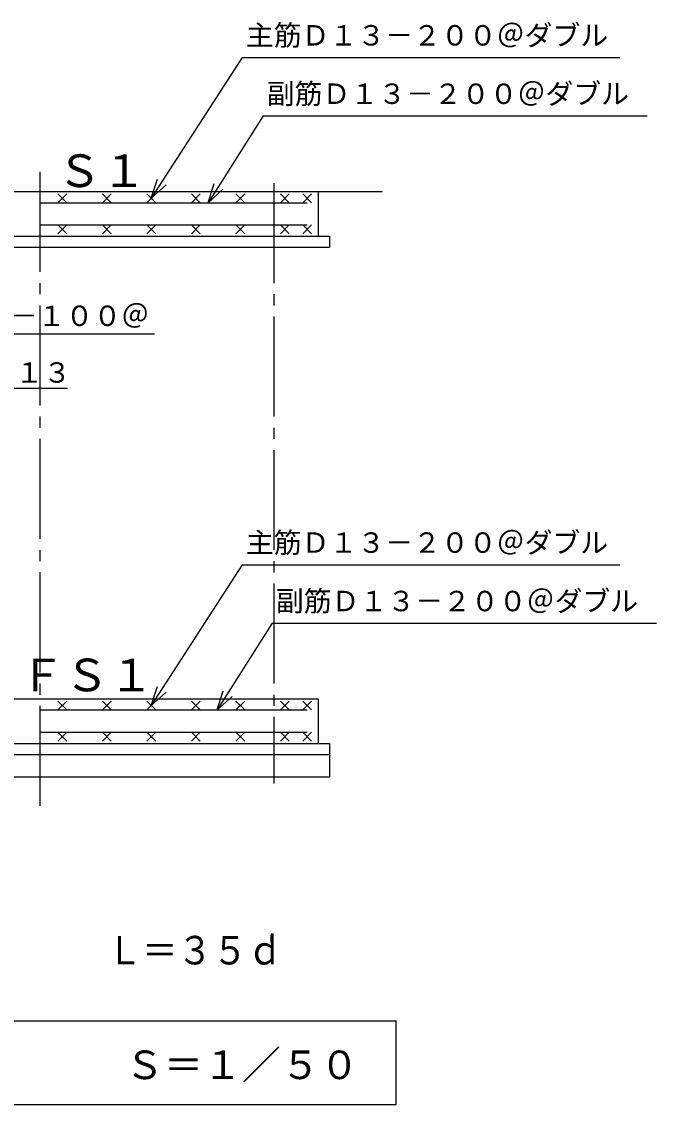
# Model space of a CAD drawing. Units: millimetres, scale not verified. Extents: x -14850 to 14850, y -10500 to 10500.
# Drawn here: x 664 to 3515, y -1948 to 2918 of the extents above; entities that cross this region are included whole.
import ezdxf
from ezdxf.enums import TextEntityAlignment as Align

# ---------------------------------------------------------------- set-up
doc = ezdxf.new("R2010")
doc.units = ezdxf.units.MM
doc.header["$LTSCALE"] = 50
doc.linetypes.add('CHAIN2', pattern=[12, 9, -1, 1, -1])
for name, color, linetype, lineweight in [('0-1_機器', 3, 'Continuous', 25), ('0-2_製作', 5, 'Continuous', 25), ('0-3_文字', 5, 'Continuous', 25)]:
    doc.layers.add(name, color=color, linetype=linetype, lineweight=lineweight)
doc.styles.add('ＭＳ ゴシック', font='')
doc.styles.get('ＭＳ ゴシック').set_extended_font_data('MS Gothic')

msp = doc.modelspace()

# ---------------------------------------------------------------- linework, layer by layer
at = {"layer": '0-1_機器', "color": 2}
for p, q in [((1654.99, 2757.59), (1246.36, 2124.87)), ((1654.99, 2757.59), (3351.32, 2757.59)), ((1748.68, 2494.97), (1502, 2104.87)), ((1748.68, 2494.97), (3474.27, 2494.97)), ((1246.36, 2124.87), (1273.96, 2210.53)), ((1502, 2104.87), (1528.77, 2190.79)), ((-914.63, 2154.86), (2283.26, 2154.86)), ((1246.36, 2124.87), (1313.09, 2185.26)), ((1502, 2104.87), (1568.15, 2165.89)), ((1996.36, 2154.86), (1996.36, 1954.86)), ((-203.64, 1904.86), (2046.36, 1904.86)), ((1654.99, 477.59), (1246.36, -155.14)), ((1654.99, 477.59), (3351.32, 477.59)), ((1789.59, 214.97), (1542.91, -175.14)), ((1789.59, 214.97), (3515.18, 214.97)), ((1246.36, -155.14), (1273.96, -69.47)), ((1246.36, -155.14), (1313.09, -94.75)), ((1542.91, -175.14), (1569.69, -89.21)), ((1542.91, -175.14), (1609.06, -114.11)), ((1996.36, -125.14), (1996.36, -325.14)), ((-553.64, -325.14), (2046.36, -325.14)), ((2046.36, -325.14), (2046.36, -475.14)), ((-553.64, -375.14), (2046.36, -375.14))]:
    msp.add_line(p, q, dxfattribs=at)
at = {"layer": '0-1_機器', "color": 2, "linetype": 'CHAIN2'}
for p, q in [((746.36, -606.53), (746.36, 2255.16)), ((1796.36, 2193.25), (1796.36, -504.91))]:
    msp.add_line(p, q, dxfattribs=at)
at = {"layer": '0-1_機器'}
for p, q in [((866.36, 2144.86), (826.36, 2104.87)), ((826.36, 2144.86), (866.36, 2104.87)), ((1066.36, 2144.86), (1026.36, 2104.87)), ((1026.36, 2144.86), (1066.36, 2104.87)), ((1266.36, 2144.86), (1226.37, 2104.87)), ((1226.37, 2144.86), (1266.36, 2104.87)), ((1466.36, 2144.86), (1426.37, 2104.87)), ((1426.37, 2144.86), (1466.36, 2104.87)), ((1666.36, 2144.86), (1626.37, 2104.87)), ((1626.37, 2144.86), (1666.36, 2104.87)), ((1866.36, 2144.86), (1826.37, 2104.87)), ((1826.37, 2144.86), (1866.36, 2104.87)), ((1966.36, 2144.86), (1926.36, 2104.87)), ((1926.36, 2144.86), (1966.36, 2104.87)), ((746.36, 2104.86), (1946.36, 2104.86)), ((746.36, 2004.86), (1946.36, 2004.86)), ((866.36, 2004.86), (826.36, 1964.87)), ((826.36, 2004.86), (866.36, 1964.87)), ((1066.36, 2004.86), (1026.36, 1964.87)), ((1026.36, 2004.86), (1066.36, 1964.87)), ((1266.36, 2004.86), (1226.37, 1964.87)), ((1226.37, 2004.86), (1266.36, 1964.87)), ((1466.36, 2004.86), (1426.37, 1964.87)), ((1426.37, 2004.86), (1466.36, 1964.87)), ((1666.36, 2004.86), (1626.37, 1964.87)), ((1626.37, 2004.86), (1666.36, 1964.87)), ((1866.36, 2004.86), (1826.37, 1964.87)), ((1826.37, 2004.86), (1866.36, 1964.87)), ((1966.36, 2004.86), (1926.36, 1964.87)), ((1926.36, 2004.86), (1966.36, 1964.87)), ((866.36, -135.14), (826.36, -175.14)), ((826.36, -135.14), (866.36, -175.14)), ((1066.36, -135.14), (1026.36, -175.14)), ((1026.36, -135.14), (1066.36, -175.14)), ((1266.36, -135.14), (1226.37, -175.14)), ((1226.37, -135.14), (1266.36, -175.14)), ((1466.36, -135.14), (1426.37, -175.14)), ((1426.37, -135.14), (1466.36, -175.14)), ((1666.36, -135.14), (1626.37, -175.14)), ((1626.37, -135.14), (1666.36, -175.14)), ((1866.36, -135.14), (1826.37, -175.14)), ((1826.37, -135.14), (1866.36, -175.14)), ((1966.36, -135.14), (1926.36, -175.14)), ((1926.36, -135.14), (1966.36, -175.14)), ((746.36, -175.14), (1946.36, -175.14)), ((746.36, -275.14), (1946.36, -275.14)), ((866.36, -275.14), (826.36, -315.14)), ((826.36, -275.14), (866.36, -315.14)), ((1066.36, -275.14), (1026.36, -315.14)), ((1026.36, -275.14), (1066.36, -315.14)), ((1266.36, -275.14), (1226.37, -315.14)), ((1226.37, -275.14), (1266.36, -315.14)), ((1466.36, -275.14), (1426.37, -315.14)), ((1426.37, -275.14), (1466.36, -315.14)), ((1666.36, -275.14), (1626.37, -315.14)), ((1626.37, -275.14), (1666.36, -315.14)), ((1866.36, -275.14), (1826.37, -315.14)), ((1826.37, -275.14), (1866.36, -315.14)), ((1966.36, -275.14), (1926.36, -315.14)), ((1926.36, -275.14), (1966.36, -315.14)), ((-853.64, -1572.69), (2346.37, -1572.69)), ((2346.37, -1947.69), (2346.37, -1572.69)), ((-853.64, -1947.69), (2346.37, -1947.69))]:
    msp.add_line(p, q, dxfattribs=at)
at = {"layer": '0-1_機器', "color": 2}
for points in [[(-203.64, 1954.86), (-203.64, -125.14), (1996.36, -125.14)], [(-203.64, 1954.86), (2046.36, 1954.86), (2046.36, 1904.86)], [(-553.64, -325.14), (-553.64, -475.14), (2046.36, -475.14)]]:
    msp.add_lwpolyline(points, dxfattribs=at)
at = {"layer": '0-3_文字', "color": 2}
for p, q in [((-165.07, 1514.87), (1260.01, 1514.87)), ((-115.07, 1270.82), (870.07, 1270.82))]:
    msp.add_line(p, q, dxfattribs=at)

# ---------------------------------------------------------------- texts
at = {"layer": '0-1_機器', "color": 4, "style": 'ＭＳ ゴシック'}
for s, height, p in [('主筋Ｄ１３－２００＠ダブル', 91.79, (1671.07, 2783.64)), ('副筋Ｄ１３－２００＠ダブル', 91.79, (1764.75, 2521.02)), ('Ｓ１', 146.6, (822.93, 2131.25)), ('主筋Ｄ１３－２００＠ダブル', 91.79, (1671.07, 503.64)), ('副筋Ｄ１３－２００＠ダブル', 91.79, (1805.67, 241.02)), ('ＦＳ１', 146.6, (656.36, -135.14)), ('Ｓ＝１／５０', 128.4, (1128.14, -1872.77))]:
    msp.add_text(s, height=height, dxfattribs=at).set_placement(p, align=Align.BOTTOM_LEFT)
at = {"layer": '0-2_製作', "color": 4, "style": 'ＭＳ ゴシック', "width": 0.9}
msp.add_text('Ｌ＝３５ｄ', height=128.3, dxfattribs=at).set_placement((1048.51, -1357.53), align=Align.BOTTOM_LEFT)
at = {"layer": '0-3_文字', "color": 4, "style": 'ＭＳ ゴシック'}
for s, p in [('帯筋\u3000Ｄ１０－１００＠', (-140.6, 1523.12)), ('４－Ｄ１３', (259.85, 1268.14))]:
    msp.add_text(s, height=91.79, dxfattribs=at).set_placement(p, align=Align.BOTTOM_LEFT)

doc.saveas('drawing.dxf')
